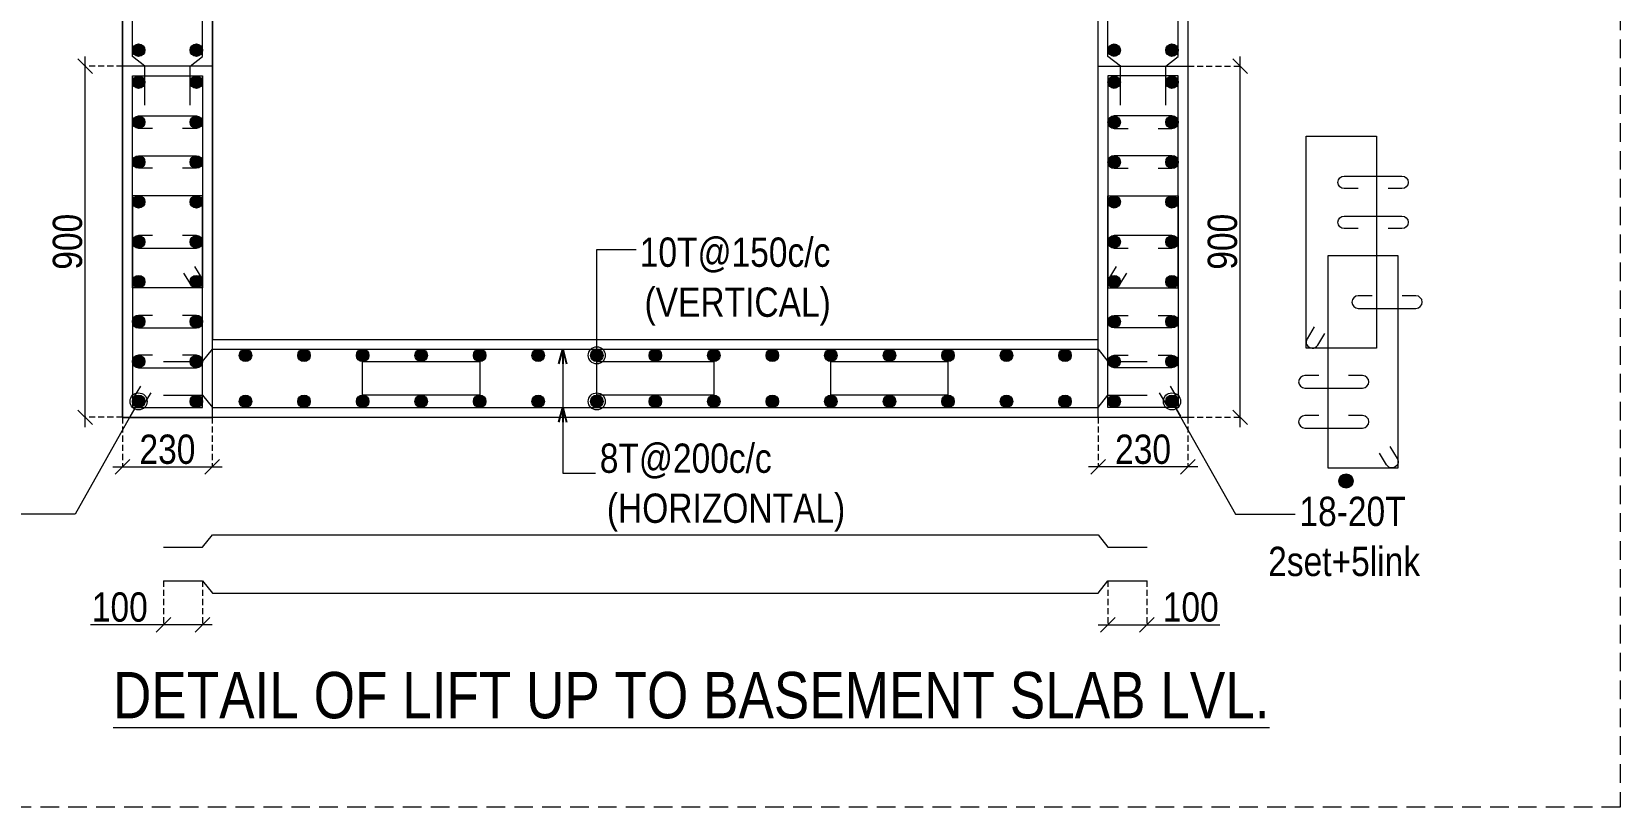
# Model space of a CAD drawing. Header units: millimetres. Extents: x 1112055 to 3390982, y -148532 to 766891.
# Drawn here: x 2264477 to 2280759, y 179494 to 187445 of the extents above; entities that cross this region are included whole.
import ezdxf

# ---------------------------------------------------------------- set-up
doc = ezdxf.new("R2010")
doc.units = ezdxf.units.MM
doc.header["$PDMODE"] = 35
doc.header["$PDSIZE"] = -25
doc.linetypes.add('DASHED2', pattern=[0.375, 0.25, -0.125])
doc.linetypes.add('Hidden', pattern=[9.525, 6.35, -3.175])
for name, color, linetype, lineweight in [('B COL. SIZE DIM', 220, 'Continuous', 25), ('B COLUMN', 1, 'Hidden', 9), ('B P.C.C', 251, 'Continuous', 0), ('B STEEL', 34, 'Continuous', 15), ('B STEEL TEXT', 7, 'Continuous', 15), ('B TITLE BLOCK', 250, 'Continuous', 0)]:
    doc.layers.add(name, color=color, linetype=linetype, lineweight=lineweight)
doc.styles.add('ARIAL', font='arial.ttf')
doc.styles.add('dim inside', font='romans.shx', dxfattribs={"width": 0.8, "height": 125})
doc.styles.add('SWINC', font='swissc.ttf')
doc.dimstyles.new('DIM 1', dxfattribs={"dimscale": 0, "dimtxt": 230, "dimasz": 150, "dimexe": 0.18, "dimexo": 0.0625, "dimgap": 0.5, "dimtad": 1, "dimdec": 0, "dimzin": 0, "dimdsep": 46, "dimtxsty": 'ARIAL', "dimblk": 'OBLIQUE', "dimcen": 6, "dimse1": 1, "dimse2": 1, "dimclrd": 256, "dimclrt": 256, "dimadec": 0, "dimazin": 2, "dimtfac": 0.75, "dimtdec": 0, "dimtix": 1, "dimtofl": 0, "dimtmove": 1, "dimatfit": 3, "dimldrblk": 'OPEN30', "dimfxl": 0.18, "dimfrac": 1, "dimtolj": 1, "dimtzin": 0, "dimlwd": -1, "dimarcsym": 0})
doc.dimstyles.new('dim inside', dxfattribs={"dimtxt": 125, "dimasz": 100, "dimexe": 0, "dimexo": 0, "dimgap": 10, "dimtad": 0, "dimdec": 0, "dimzin": 0, "dimdsep": 46, "dimtxsty": 'dim inside', "dimblk": 'SMALL', "dimcen": 0.09, "dimadec": 0, "dimazin": 0, "dimtfac": 1, "dimtdec": 0, "dimtofl": 0, "dimtmove": 0, "dimatfit": 3, "dimfxl": 1, "dimtolj": 1, "dimtzin": 0, "dimarcsym": 2})

# ---------------------------------------------------------------- blocks, each defined once
blk = doc.blocks.new('_Oblique')
at = {"color": 0, "linetype": 'ByBlock', "lineweight": -2}
blk.add_line((-0.5, -0.5), (0.5, 0.5), dxfattribs=at)
blk = doc.blocks.new('*D193')
at = {"layer": 'B COL. SIZE DIM', "color": 250, "linetype": 'DASHED2', "lineweight": 9, "ltscale": 250, "transparency": 16777216}
for p, q in [((2265408, 183492), (2265408, 182984)), ((2266328, 183492), (2266328, 182984))]:
    blk.add_line(p, q, dxfattribs=at)
at = {"layer": 'B COL. SIZE DIM', "color": 250, "lineweight": 9, "ltscale": 250, "transparency": 16777216}
blk.add_line((2265308, 182984), (2266428, 182984), dxfattribs=at)
at = {"layer": 'Defpoints', "color": 0, "ltscale": 250, "transparency": 16777216}
for p in [(2265408, 183492), (2266328, 183492), (2266328, 182984)]:
    blk.add_point(p, dxfattribs=at)
at = {"layer": 'B COL. SIZE DIM', "color": 250, "lineweight": 9, "ltscale": 250, "transparency": 16777216, "xscale": 150, "yscale": 150, "zscale": 150, "rotation": 180}
blk.add_blockref('_Oblique', (2265408, 182984), dxfattribs=at)
at = {"layer": 'B COL. SIZE DIM', "color": 250, "lineweight": 9, "ltscale": 250, "transparency": 16777216, "xscale": 150, "yscale": 150, "zscale": 150}
blk.add_blockref('_Oblique', (2266328, 182984), dxfattribs=at)
at = {"layer": 'B COL. SIZE DIM', "color": 6, "ltscale": 250, "transparency": 16777216, "insert": (2265868, 183163), "char_height": 300, "attachment_point": 5, "style": 'SWINC'}
blk.add_mtext('\\A1;230', dxfattribs=at)
blk = doc.blocks.new('*D429')
at = {"layer": 'B COL. SIZE DIM', "color": 250, "lineweight": 9, "ltscale": 250, "transparency": 16777216}
blk.add_line((2265024, 183392), (2265024, 187192), dxfattribs=at)
at = {"layer": 'B COL. SIZE DIM', "color": 250, "linetype": 'DASHED2', "lineweight": 9, "ltscale": 250, "transparency": 16777216}
for p, q in [((2265408, 187092), (2265024, 187092)), ((2265408, 183492), (2265024, 183492))]:
    blk.add_line(p, q, dxfattribs=at)
at = {"layer": 'Defpoints', "color": 0, "ltscale": 250, "transparency": 16777216}
for p in [(2265024, 187092), (2265408, 187092), (2265408, 183492)]:
    blk.add_point(p, dxfattribs=at)
at = {"layer": 'B COL. SIZE DIM', "color": 250, "lineweight": 9, "ltscale": 250, "transparency": 16777216, "xscale": 150, "yscale": 150, "zscale": 150}
for p, rotation in [((2265024, 187092), 90), ((2265024, 183492), 270)]:
    blk.add_blockref('_Oblique', p, dxfattribs=dict(at, rotation=rotation))
at = {"layer": 'B COL. SIZE DIM', "color": 6, "ltscale": 250, "transparency": 16777216, "insert": (2264845, 185292), "char_height": 300, "attachment_point": 5, "rotation": 90, "style": 'SWINC'}
blk.add_mtext('\\A1;900', dxfattribs=at)
blk = doc.blocks.new('*D209')
at = {"layer": 'B COL. SIZE DIM', "color": 250, "linetype": 'DASHED2', "lineweight": 9, "ltscale": 250, "transparency": 16777216}
for p, q in [((2275408, 183492), (2275408, 182984)), ((2276328, 183492), (2276328, 182984))]:
    blk.add_line(p, q, dxfattribs=at)
at = {"layer": 'B COL. SIZE DIM', "color": 250, "lineweight": 9, "ltscale": 250, "transparency": 16777216}
blk.add_line((2276428, 182984), (2275308, 182984), dxfattribs=at)
at = {"layer": 'Defpoints', "color": 0, "ltscale": 250, "transparency": 16777216}
for p in [(2275408, 183492), (2276328, 183492), (2275408, 182984)]:
    blk.add_point(p, dxfattribs=at)
at = {"layer": 'B COL. SIZE DIM', "color": 250, "lineweight": 9, "ltscale": 250, "transparency": 16777216, "xscale": 150, "yscale": 150, "zscale": 150, "rotation": 180}
blk.add_blockref('_Oblique', (2275408, 182984), dxfattribs=at)
at = {"layer": 'B COL. SIZE DIM', "color": 250, "lineweight": 9, "ltscale": 250, "transparency": 16777216, "xscale": 150, "yscale": 150, "zscale": 150}
blk.add_blockref('_Oblique', (2276328, 182984), dxfattribs=at)
at = {"layer": 'B COL. SIZE DIM', "color": 6, "ltscale": 250, "transparency": 16777216, "insert": (2275868, 183163), "char_height": 300, "attachment_point": 5, "style": 'SWINC'}
blk.add_mtext('\\A1;230', dxfattribs=at)
blk = doc.blocks.new('*D210')
at = {"layer": 'B COL. SIZE DIM', "color": 250, "linetype": 'DASHED2', "lineweight": 9, "ltscale": 250, "transparency": 16777216}
for p, q in [((2276328, 187092), (2276862, 187092)), ((2276328, 183492), (2276862, 183492))]:
    blk.add_line(p, q, dxfattribs=at)
at = {"layer": 'B COL. SIZE DIM', "color": 250, "lineweight": 9, "ltscale": 250, "transparency": 16777216}
blk.add_line((2276862, 183392), (2276862, 187192), dxfattribs=at)
at = {"layer": 'Defpoints', "color": 0, "ltscale": 250, "transparency": 16777216}
for p in [(2276328, 187092), (2276862, 187092), (2276328, 183492)]:
    blk.add_point(p, dxfattribs=at)
at = {"layer": 'B COL. SIZE DIM', "color": 250, "lineweight": 9, "ltscale": 250, "transparency": 16777216, "xscale": 150, "yscale": 150, "zscale": 150}
for p, rotation in [((2276862, 187092), 90), ((2276862, 183492), 270)]:
    blk.add_blockref('_Oblique', p, dxfattribs=dict(at, rotation=rotation))
at = {"layer": 'B COL. SIZE DIM', "color": 6, "ltscale": 250, "transparency": 16777216, "insert": (2276683, 185292), "char_height": 300, "attachment_point": 5, "rotation": 90, "style": 'SWINC'}
blk.add_mtext('\\A1;900', dxfattribs=at)
blk = doc.blocks.new('_Open30')
at = {"color": 0, "linetype": 'ByBlock', "lineweight": -2}
for p, q in [((-1, 0.27), (0, 0)), ((0, 0), (-1, -0.27)), ((0, 0), (-1, 0))]:
    blk.add_line(p, q, dxfattribs=at)
blk = doc.blocks.new('*D432')
at = {"layer": 'B COL. SIZE DIM', "color": 250, "linetype": 'DASHED2', "lineweight": 9, "ltscale": 250, "transparency": 16777216}
for p, q in [((2265828, 181817), (2265828, 181366)), ((2266228, 181817), (2266228, 181366))]:
    blk.add_line(p, q, dxfattribs=at)
at = {"layer": 'B COL. SIZE DIM', "color": 250, "lineweight": 9, "ltscale": 250, "transparency": 16777216}
for p, q in [((2265828, 181366), (2265081, 181366)), ((2266328, 181366), (2265828, 181366))]:
    blk.add_line(p, q, dxfattribs=at)
at = {"layer": 'Defpoints', "color": 0, "ltscale": 250, "transparency": 16777216}
for p in [(2265828, 181817), (2266228, 181817), (2265828, 181366)]:
    blk.add_point(p, dxfattribs=at)
at = {"layer": 'B COL. SIZE DIM', "color": 250, "lineweight": 9, "ltscale": 250, "transparency": 16777216, "xscale": 150, "yscale": 150, "zscale": 150, "rotation": 180}
blk.add_blockref('_Oblique', (2265828, 181366), dxfattribs=at)
at = {"layer": 'B COL. SIZE DIM', "color": 250, "lineweight": 9, "ltscale": 250, "transparency": 16777216, "xscale": 150, "yscale": 150, "zscale": 150}
blk.add_blockref('_Oblique', (2266228, 181366), dxfattribs=at)
at = {"layer": 'B COL. SIZE DIM', "color": 6, "ltscale": 250, "transparency": 16777216, "insert": (2265380, 181545), "char_height": 300, "attachment_point": 5, "style": 'SWINC'}
blk.add_mtext('\\A1;100', dxfattribs=at)
blk = doc.blocks.new('*D211')
at = {"layer": 'B COL. SIZE DIM', "color": 250, "linetype": 'DASHED2', "lineweight": 9, "ltscale": 250, "transparency": 16777216}
for p, q in [((2275508, 181817), (2275508, 181366)), ((2275908, 181817), (2275908, 181366))]:
    blk.add_line(p, q, dxfattribs=at)
at = {"layer": 'B COL. SIZE DIM', "color": 250, "lineweight": 9, "ltscale": 250, "transparency": 16777216}
for p, q in [((2275408, 181366), (2275908, 181366)), ((2275908, 181366), (2276656, 181366))]:
    blk.add_line(p, q, dxfattribs=at)
at = {"layer": 'Defpoints', "color": 0, "ltscale": 250, "transparency": 16777216}
for p in [(2275508, 181817), (2275908, 181817), (2275908, 181366)]:
    blk.add_point(p, dxfattribs=at)
at = {"layer": 'B COL. SIZE DIM', "color": 250, "lineweight": 9, "ltscale": 250, "transparency": 16777216, "xscale": 150, "yscale": 150, "zscale": 150, "rotation": 180}
blk.add_blockref('_Oblique', (2275508, 181366), dxfattribs=at)
at = {"layer": 'B COL. SIZE DIM', "color": 250, "lineweight": 9, "ltscale": 250, "transparency": 16777216, "xscale": 150, "yscale": 150, "zscale": 150}
blk.add_blockref('_Oblique', (2275908, 181366), dxfattribs=at)
at = {"layer": 'B COL. SIZE DIM', "color": 6, "ltscale": 250, "transparency": 16777216, "insert": (2276357, 181545), "char_height": 300, "attachment_point": 5, "style": 'SWINC'}
blk.add_mtext('\\A1;100', dxfattribs=at)

msp = doc.modelspace()

# ---------------------------------------------------------------- hatches: boundary and pattern name
at = {"layer": 'B STEEL', "lineweight": 9, "ltscale": 0.5}
h = msp.add_hatch(color=34, dxfattribs=at)
edge = h.paths.add_edge_path()
edge.add_arc((2265572.5, 187255.7), 64, 360, 720, ccw=False)
h = msp.add_hatch(color=34, dxfattribs=at)
edge = h.paths.add_edge_path()
edge.add_arc((2266164.4, 187255.7), 64, -180, 180)
h = msp.add_hatch(color=34, dxfattribs=at)
edge = h.paths.add_edge_path()
edge.add_arc((2275572.5, 187255.7), 64, 360, 720, ccw=False)
h = msp.add_hatch(color=34, dxfattribs=at)
edge = h.paths.add_edge_path()
edge.add_arc((2276164.4, 187255.7), 64, -180, 180)
h = msp.add_hatch(color=34, dxfattribs=at)
edge = h.paths.add_edge_path()
edge.add_arc((2265572.5, 186927.6), 64, 360, 720, ccw=False)
h = msp.add_hatch(color=34, dxfattribs=at)
edge = h.paths.add_edge_path()
edge.add_arc((2266164.4, 186927.6), 64, -180, 180)
h = msp.add_hatch(color=34, dxfattribs=at)
edge = h.paths.add_edge_path()
edge.add_arc((2275572.5, 186927.6), 64, 360, 720, ccw=False)
h = msp.add_hatch(color=34, dxfattribs=at)
edge = h.paths.add_edge_path()
edge.add_arc((2276164.4, 186927.6), 64, -180, 180)
at = {"layer": 'B STEEL', "lineweight": 30}
h = msp.add_hatch(color=34, dxfattribs=at)
edge = h.paths.add_edge_path()
edge.add_arc((2265572.5, 186518.6), 64, 0, 360)
h = msp.add_hatch(color=34, dxfattribs=at)
edge = h.paths.add_edge_path()
edge.add_arc((2266164.4, 186518.6), 64, 0, 360)
h = msp.add_hatch(color=34, dxfattribs=at)
edge = h.paths.add_edge_path()
edge.add_arc((2275572.5, 186518.6), 64, 0, 360)
h = msp.add_hatch(color=34, dxfattribs=at)
edge = h.paths.add_edge_path()
edge.add_arc((2276164.4, 186518.6), 64, 0, 360)
h = msp.add_hatch(color=34, dxfattribs=at)
edge = h.paths.add_edge_path()
edge.add_arc((2265572.5, 186109.6), 64, 0, 360)
h = msp.add_hatch(color=34, dxfattribs=at)
edge = h.paths.add_edge_path()
edge.add_arc((2266164.4, 186109.6), 64, 0, 360)
h = msp.add_hatch(color=34, dxfattribs=at)
edge = h.paths.add_edge_path()
edge.add_arc((2275572.5, 186109.6), 64, 0, 360)
h = msp.add_hatch(color=34, dxfattribs=at)
edge = h.paths.add_edge_path()
edge.add_arc((2276164.4, 186109.6), 64, 0, 360)
h = msp.add_hatch(color=34, dxfattribs=at)
edge = h.paths.add_edge_path()
edge.add_arc((2265572.5, 185700.6), 64, 0, 360)
h = msp.add_hatch(color=34, dxfattribs=at)
edge = h.paths.add_edge_path()
edge.add_arc((2266164.4, 185700.6), 64, 0, 360)
h = msp.add_hatch(color=34, dxfattribs=at)
edge = h.paths.add_edge_path()
edge.add_arc((2275572.5, 185700.6), 64, 0, 360)
h = msp.add_hatch(color=34, dxfattribs=at)
edge = h.paths.add_edge_path()
edge.add_arc((2276164.4, 185700.6), 64, 0, 360)
h = msp.add_hatch(color=34, dxfattribs=at)
edge = h.paths.add_edge_path()
edge.add_arc((2265572.5, 185291.6), 64, 0, 360)
h = msp.add_hatch(color=34, dxfattribs=at)
edge = h.paths.add_edge_path()
edge.add_arc((2266164.4, 185291.6), 64, 0, 360)
h = msp.add_hatch(color=34, dxfattribs=at)
edge = h.paths.add_edge_path()
edge.add_arc((2275572.5, 185291.6), 64, 0, 360)
h = msp.add_hatch(color=34, dxfattribs=at)
edge = h.paths.add_edge_path()
edge.add_arc((2276164.4, 185291.6), 64, 0, 360)
h = msp.add_hatch(color=34, dxfattribs=at)
edge = h.paths.add_edge_path()
edge.add_arc((2265572.5, 184882.6), 64, 0, 360)
h = msp.add_hatch(color=34, dxfattribs=at)
edge = h.paths.add_edge_path()
edge.add_arc((2266164.4, 184882.6), 64, 0, 360)
h = msp.add_hatch(color=34, dxfattribs=at)
edge = h.paths.add_edge_path()
edge.add_arc((2275572.5, 184882.6), 64, 0, 360)
h = msp.add_hatch(color=34, dxfattribs=at)
edge = h.paths.add_edge_path()
edge.add_arc((2276164.4, 184882.6), 64, 0, 360)
h = msp.add_hatch(color=34, dxfattribs=at)
edge = h.paths.add_edge_path()
edge.add_arc((2265572.5, 184473.6), 64, 0, 360)
h = msp.add_hatch(color=34, dxfattribs=at)
edge = h.paths.add_edge_path()
edge.add_arc((2266164.4, 184473.6), 64, 0, 360)
h = msp.add_hatch(color=34, dxfattribs=at)
edge = h.paths.add_edge_path()
edge.add_arc((2275572.5, 184473.6), 64, 0, 360)
h = msp.add_hatch(color=34, dxfattribs=at)
edge = h.paths.add_edge_path()
edge.add_arc((2276164.4, 184473.6), 64, 0, 360)
at = {"layer": 'B STEEL', "lineweight": 9, "ltscale": 0.5}
h = msp.add_hatch(color=34, dxfattribs=at)
edge = h.paths.add_edge_path()
edge.add_arc((2266668.5, 184127.6), 64, 180, 540, ccw=False)
h = msp.add_hatch(color=34, dxfattribs=at)
edge = h.paths.add_edge_path()
edge.add_arc((2267268.5, 184127.6), 64, 180, 540, ccw=False)
h = msp.add_hatch(color=34, dxfattribs=at)
edge = h.paths.add_edge_path()
edge.add_arc((2267868.5, 184127.6), 64, 180, 540, ccw=False)
h = msp.add_hatch(color=34, dxfattribs=at)
edge = h.paths.add_edge_path()
edge.add_arc((2268468.5, 184127.6), 64, 180, 540, ccw=False)
h = msp.add_hatch(color=34, dxfattribs=at)
edge = h.paths.add_edge_path()
edge.add_arc((2269068.5, 184127.6), 64, 180, 540, ccw=False)
h = msp.add_hatch(color=34, dxfattribs=at)
edge = h.paths.add_edge_path()
edge.add_arc((2269668.5, 184127.6), 64, 180, 540, ccw=False)
h = msp.add_hatch(color=34, dxfattribs=at)
edge = h.paths.add_edge_path()
edge.add_arc((2270268.5, 184127.6), 64, 0, 360)
h = msp.add_hatch(color=34, dxfattribs=at)
edge = h.paths.add_edge_path()
edge.add_arc((2270868.5, 184127.6), 64, 0, 360)
h = msp.add_hatch(color=34, dxfattribs=at)
edge = h.paths.add_edge_path()
edge.add_arc((2271468.5, 184127.6), 64, 180, 540, ccw=False)
h = msp.add_hatch(color=34, dxfattribs=at)
edge = h.paths.add_edge_path()
edge.add_arc((2272068.5, 184127.6), 64, 0, 360)
h = msp.add_hatch(color=34, dxfattribs=at)
edge = h.paths.add_edge_path()
edge.add_arc((2272668.5, 184127.6), 64, 0, 360)
h = msp.add_hatch(color=34, dxfattribs=at)
edge = h.paths.add_edge_path()
edge.add_arc((2273268.5, 184127.6), 64, 0, 360)
h = msp.add_hatch(color=34, dxfattribs=at)
edge = h.paths.add_edge_path()
edge.add_arc((2273868.5, 184127.6), 64, 0, 360)
h = msp.add_hatch(color=34, dxfattribs=at)
edge = h.paths.add_edge_path()
edge.add_arc((2274468.5, 184127.6), 64, 0, 360)
h = msp.add_hatch(color=34, dxfattribs=at)
edge = h.paths.add_edge_path()
edge.add_arc((2275068.5, 184127.6), 64, 0, 360)
at = {"layer": 'B STEEL', "lineweight": 30}
h = msp.add_hatch(color=34, dxfattribs=at)
edge = h.paths.add_edge_path()
edge.add_arc((2265572.5, 184064.6), 64, 0, 360)
h = msp.add_hatch(color=34, dxfattribs=at)
edge = h.paths.add_edge_path()
edge.add_arc((2266164.4, 184064.6), 64, 0, 360)
h = msp.add_hatch(color=34, dxfattribs=at)
edge = h.paths.add_edge_path()
edge.add_arc((2275572.5, 184064.6), 64, 0, 360)
h = msp.add_hatch(color=34, dxfattribs=at)
edge = h.paths.add_edge_path()
edge.add_arc((2276164.4, 184064.6), 64, 0, 360)
at = {"layer": 'B STEEL', "lineweight": 9, "ltscale": 0.5}
h = msp.add_hatch(color=34, dxfattribs=at)
edge = h.paths.add_edge_path()
edge.add_arc((2265572.5, 183655.7), 64, -360, 0)
h = msp.add_hatch(color=34, dxfattribs=at)
edge = h.paths.add_edge_path()
edge.add_arc((2266164.4, 183655.7), 64, 180, 540, ccw=False)
h = msp.add_hatch(color=34, dxfattribs=at)
edge = h.paths.add_edge_path()
edge.add_arc((2266668.5, 183655.7), 64, 180, 540, ccw=False)
h = msp.add_hatch(color=34, dxfattribs=at)
edge = h.paths.add_edge_path()
edge.add_arc((2267268.5, 183655.7), 64, 180, 540, ccw=False)
h = msp.add_hatch(color=34, dxfattribs=at)
edge = h.paths.add_edge_path()
edge.add_arc((2267868.5, 183655.7), 64, 180, 540, ccw=False)
h = msp.add_hatch(color=34, dxfattribs=at)
edge = h.paths.add_edge_path()
edge.add_arc((2268468.5, 183655.7), 64, 180, 540, ccw=False)
h = msp.add_hatch(color=34, dxfattribs=at)
edge = h.paths.add_edge_path()
edge.add_arc((2269068.5, 183655.7), 64, 180, 540, ccw=False)
h = msp.add_hatch(color=34, dxfattribs=at)
edge = h.paths.add_edge_path()
edge.add_arc((2269668.5, 183655.7), 64, 180, 540, ccw=False)
h = msp.add_hatch(color=34, dxfattribs=at)
edge = h.paths.add_edge_path()
edge.add_arc((2270268.5, 183655.7), 64, 0, 360)
h = msp.add_hatch(color=34, dxfattribs=at)
edge = h.paths.add_edge_path()
edge.add_arc((2270868.5, 183655.7), 64, 0, 360)
h = msp.add_hatch(color=34, dxfattribs=at)
edge = h.paths.add_edge_path()
edge.add_arc((2271468.5, 183655.7), 64, 180, 540, ccw=False)
h = msp.add_hatch(color=34, dxfattribs=at)
edge = h.paths.add_edge_path()
edge.add_arc((2272068.5, 183655.7), 64, 0, 360)
h = msp.add_hatch(color=34, dxfattribs=at)
edge = h.paths.add_edge_path()
edge.add_arc((2272668.5, 183655.7), 64, 0, 360)
h = msp.add_hatch(color=34, dxfattribs=at)
edge = h.paths.add_edge_path()
edge.add_arc((2273268.5, 183655.7), 64, 0, 360)
h = msp.add_hatch(color=34, dxfattribs=at)
edge = h.paths.add_edge_path()
edge.add_arc((2273868.5, 183655.7), 64, 0, 360)
h = msp.add_hatch(color=34, dxfattribs=at)
edge = h.paths.add_edge_path()
edge.add_arc((2274468.5, 183655.7), 64, 0, 360)
h = msp.add_hatch(color=34, dxfattribs=at)
edge = h.paths.add_edge_path()
edge.add_arc((2275068.5, 183655.7), 64, 0, 360)
h = msp.add_hatch(color=34, dxfattribs=at)
edge = h.paths.add_edge_path()
edge.add_arc((2275572.5, 183655.7), 64, 0, 360)
h = msp.add_hatch(color=34, dxfattribs=at)
edge = h.paths.add_edge_path()
edge.add_arc((2276164.4, 183655.7), 64, 540, 900, ccw=False)
at = {"layer": 'B STEEL', "lineweight": 13}
h = msp.add_hatch(color=256, dxfattribs=at)
h.dxf.hatch_style = 1
edge = h.paths.add_edge_path()
edge.add_arc((2277948.2, 182840), 73.3, 0, 360)

# ---------------------------------------------------------------- linework, layer by layer
at = {"layer": 'B COLUMN', "color": 1, "linetype": 'ByBlock', "lineweight": 20}
for points in [[(2275408.5, 192409.6), (2276328.5, 192409.6), (2276328.5, 183491.6), (2265408.5, 183491.6), (2265408.5, 194809.6), (2266328.5, 194809.6), (2266328.5, 184291.6), (2275408.5, 184291.6)], [(2266328.5, 194809.6), (2265408.5, 194809.6), (2265408.5, 183491.6), (2266328.5, 183491.6)], [(2266328.5, 187091.6), (2265408.5, 187091.6), (2265408.5, 183491.6), (2266328.5, 183491.6)], [(2275408.5, 187091.6), (2276328.5, 187091.6), (2276328.5, 183491.6), (2275408.5, 183491.6)]]:
    msp.add_lwpolyline(points, close=True, dxfattribs=at)
at = {"layer": 'B P.C.C', "color": 250, "linetype": 'Hidden', "lineweight": 0, "ltscale": 30}
msp.add_lwpolyline([(2261487.1, 197652.5), (2280758.9, 197652.5), (2280758.9, 179494.3), (2261487.1, 179494.3)], close=True, dxfattribs=at)
at = {"layer": 'B STEEL', "lineweight": 13}
for points in [[(2275636.5, 186691.6), (2275636.5, 187091.6), (2275508.5, 187191.6), (2275508.5, 192309.6), (2275636.5, 192409.6), (2275636.5, 192809.6)], [(2276100.4, 186691.6), (2276100.4, 187091.6), (2276228.5, 187191.6), (2276228.5, 192309.6), (2276100.4, 192409.6), (2276100.4, 192809.6)], [(2265636.5, 186691.6), (2265636.5, 187091.6), (2265508.5, 187191.6), (2265508.5, 191109.6), (2265636.5, 191209.6), (2265636.5, 191609.6)], [(2266100.4, 186691.6), (2266100.4, 187091.6), (2266228.5, 187191.6), (2266228.5, 191109.6), (2266100.4, 191209.6), (2266100.4, 191609.6)], [(2265828.5, 184063.6), (2266228.5, 184063.6), (2266328.5, 184191.6), (2275408.5, 184191.6), (2275508.5, 184063.6), (2275908.5, 184063.6)], [(2265828.5, 183719.7), (2266228.5, 183719.7), (2266328.5, 183591.6), (2275408.5, 183591.6), (2275508.5, 183719.7), (2275908.5, 183719.7)], [(2265828.5, 182160.8), (2266228.5, 182160.8), (2266328.5, 182288.8), (2275408.5, 182288.8), (2275508.5, 182160.8), (2275908.5, 182160.8)], [(2265828.5, 181816.9), (2266228.5, 181816.9), (2266328.5, 181688.8), (2275408.5, 181688.8), (2275508.5, 181816.9), (2275908.5, 181816.9)]]:
    msp.add_lwpolyline(points, dxfattribs=at)
for points in [[(2266228.5, 184818.6), (2265508.5, 184818.6), (2265508.5, 186991.6), (2266228.5, 186991.6)], [(2275508.5, 184818.6), (2276228.5, 184818.6), (2276228.5, 186991.6), (2275508.5, 186991.6)], [(2278259.2, 184200.5), (2277539.2, 184200.5), (2277539.2, 186373.6), (2278259.2, 186373.6)], [(2266228.5, 185764.6), (2265508.5, 185764.6), (2265508.5, 183591.6), (2266228.5, 183591.6)], [(2275508.5, 185764.6), (2276228.5, 185764.6), (2276228.5, 183591.6), (2275508.5, 183591.6)], [(2278483.2, 185146.6), (2277763.2, 185146.6), (2277763.2, 182973.6), (2278483.2, 182973.6)]]:
    msp.add_lwpolyline(points, close=True, dxfattribs=at)
at = {"layer": 'B STEEL', "color": 34, "lineweight": 9, "ltscale": 0.5}
for points in [[(2265715.1, 186454.6), (2265572.5, 186454.6, -1), (2265572.5, 186582.6), (2266164.4, 186582.6, -1), (2266164.4, 186454.6), (2266021.8, 186454.6)], [(2276021.8, 186454.6), (2276164.4, 186454.6, 1), (2276164.4, 186582.6), (2275572.5, 186582.6, 1), (2275572.5, 186454.6), (2275715.1, 186454.6)], [(2265715.1, 186045.6), (2265572.5, 186045.6, -1), (2265572.5, 186173.6), (2266164.4, 186173.6, -1), (2266164.4, 186045.6), (2266021.8, 186045.6)], [(2276021.8, 186045.6), (2276164.4, 186045.6, 1), (2276164.4, 186173.6), (2275572.5, 186173.6, 1), (2275572.5, 186045.6), (2275715.1, 186045.6)], [(2278071.9, 185836.5), (2277929.2, 185836.5, -1), (2277929.2, 185964.6), (2278521.2, 185964.6, -1), (2278521.2, 185836.5), (2278378.6, 185836.5)], [(2278071.9, 185427.5), (2277929.2, 185427.5, -1), (2277929.2, 185555.6), (2278521.2, 185555.6, -1), (2278521.2, 185427.5), (2278378.6, 185427.5)], [(2265715.1, 185355.7), (2265572.5, 185355.7, 1), (2265572.5, 185227.6), (2266164.4, 185227.6, 1), (2266164.4, 185355.7), (2266021.8, 185355.7)], [(2276021.8, 185227.6), (2276164.4, 185227.6, 1), (2276164.4, 185355.7), (2275572.5, 185355.7, 1), (2275572.5, 185227.6), (2275715.1, 185227.6)], [(2266144.2, 185037.7), (2266219, 184916.2, -1), (2266109.9, 184849.1), (2266035.2, 184970.6)], [(2275592.7, 185037.7), (2275518, 184916.2, 1), (2275627, 184849.1), (2275701.8, 184970.6)], [(2278215.4, 184737.6), (2278072.7, 184737.6, 1), (2278072.7, 184609.5), (2278664.7, 184609.5, 1), (2278664.7, 184737.6), (2278522.1, 184737.6)], [(2265715.1, 184537.7), (2265572.5, 184537.7, 1), (2265572.5, 184409.6), (2266164.4, 184409.6, 1), (2266164.4, 184537.7), (2266021.8, 184537.7)], [(2276021.8, 184537.7), (2276164.4, 184537.7, -1), (2276164.4, 184409.6), (2275572.5, 184409.6, -1), (2275572.5, 184537.7), (2275715.1, 184537.7)], [(2277623.4, 184419.6), (2277548.7, 184298.1, 1), (2277657.7, 184231), (2277732.5, 184352.5)], [(2265715.1, 184128.7), (2265572.5, 184128.7, 1), (2265572.5, 184000.6), (2266164.4, 184000.6, 1), (2266164.4, 184128.7), (2266021.8, 184128.7)], [(2276021.8, 184128.7), (2276164.4, 184128.7, -1), (2276164.4, 184000.6), (2275572.5, 184000.6, -1), (2275572.5, 184128.7), (2275715.1, 184128.7)], [(2277668.6, 183919.6), (2277526, 183919.6, 1), (2277526, 183791.5), (2278118, 183791.5, 1), (2278118, 183919.6), (2277975.3, 183919.6)], [(2265592.7, 183810.7), (2265518, 183689.2, 1), (2265627, 183622.1), (2265701.8, 183743.6)], [(2276144.2, 183810.7), (2276219, 183689.2, -1), (2276109.9, 183622.1), (2276035.2, 183743.6)], [(2277668.6, 183510.6), (2277526, 183510.6, 1), (2277526, 183382.5), (2278118, 183382.5, 1), (2278118, 183510.6), (2277975.3, 183510.6)], [(2278398.9, 183192.6), (2278473.7, 183071.1, -1), (2278364.6, 183004), (2278289.8, 183125.5)]]:
    msp.add_lwpolyline(points, format="xyb", dxfattribs=at)
at = {"layer": 'B STEEL', "color": 3, "lineweight": 13}
for points in [[(2269068.5, 184063.6), (2269068.5, 183719.7), (2267868.5, 183719.7), (2267868.5, 184063.6)], [(2271468.5, 184063.6), (2271468.5, 183719.7), (2270268.5, 183719.7), (2270268.5, 184063.6)], [(2273868.5, 184063.6), (2273868.5, 183719.7), (2272668.5, 183719.7), (2272668.5, 184063.6)]]:
    msp.add_lwpolyline(points, close=True, dxfattribs=at)
at = {"layer": 'B STEEL', "color": 34, "lineweight": 9, "ltscale": 0.5}
for centre in [(2265572.5, 187255.7), (2266164.4, 187255.7), (2275572.5, 187255.7), (2276164.4, 187255.7), (2265572.5, 186927.6), (2266164.4, 186927.6), (2275572.5, 186927.6), (2276164.4, 186927.6), (2265572.5, 186518.6), (2266164.4, 186518.6), (2275572.5, 186518.6), (2276164.4, 186518.6), (2265572.5, 186109.6), (2266164.4, 186109.6), (2275572.5, 186109.6), (2276164.4, 186109.6), (2265572.5, 185700.6), (2266164.4, 185700.6), (2275572.5, 185700.6), (2276164.4, 185700.6), (2265572.5, 185291.6), (2266164.4, 185291.6), (2275572.5, 185291.6), (2276164.4, 185291.6), (2265572.5, 184882.6), (2266164.4, 184882.6), (2275572.5, 184882.6), (2276164.4, 184882.6), (2265572.5, 184473.6), (2266164.4, 184473.6), (2275572.5, 184473.6), (2276164.4, 184473.6), (2266668.5, 184127.6), (2267268.5, 184127.6), (2267868.5, 184127.6), (2268468.5, 184127.6), (2269068.5, 184127.6), (2269668.5, 184127.6), (2270268.5, 184127.6), (2270868.5, 184127.6), (2271468.5, 184127.6), (2272068.5, 184127.6), (2272668.5, 184127.6), (2273268.5, 184127.6), (2273868.5, 184127.6), (2274468.5, 184127.6), (2275068.5, 184127.6), (2265572.5, 184064.6), (2266164.4, 184064.6), (2275572.5, 184064.6), (2276164.4, 184064.6), (2265572.5, 183655.7), (2266164.4, 183655.7), (2266668.5, 183655.7), (2267268.5, 183655.7), (2267868.5, 183655.7), (2268468.5, 183655.7), (2269068.5, 183655.7), (2269668.5, 183655.7), (2270268.5, 183655.7), (2270868.5, 183655.7), (2271468.5, 183655.7), (2272068.5, 183655.7), (2272668.5, 183655.7), (2273268.5, 183655.7), (2273868.5, 183655.7), (2274468.5, 183655.7), (2275068.5, 183655.7), (2275572.5, 183655.7), (2276164.4, 183655.7)]:
    msp.add_circle(centre, 64, dxfattribs=at)
at = {"layer": 'B STEEL', "lineweight": 13}
msp.add_circle((2277948.2, 182840), 73.3, dxfattribs=at)

# ---------------------------------------------------------------- texts
at = {"layer": 'B STEEL TEXT', "lineweight": 5, "style": 'SWINC'}
for s, p in [('10T@150c/c', (2270709.3, 185035.4)), ('(VERTICAL)', (2270758.3, 184522.6)), ('8T@200c/c', (2270299.4, 182923.1)), ('(HORIZONTAL)', (2270372, 182410.3)), ('18-20T', (2277470.8, 182377.7)), ('2set+5link', (2277150.4, 181864.9))]:
    msp.add_text(s, height=300, dxfattribs=at).set_placement(p)
at = {"layer": 'B TITLE BLOCK', "color": 0, "style": 'SWINC'}
msp.add_text('%%UDETAIL OF LIFT UP TO BASEMENT SLAB LVL.', height=475.05, dxfattribs=at).set_placement((2265310.4, 180406.2))

# ---------------------------------------------------------------- dimensions: what is measured, and where the dimension line sits
at = {"layer": 'B COL. SIZE DIM', "color": 250, "ltscale": 250}
for base, p1, p2, angle, picture, middle in [((2265023.7, 187091.6), (2265408.5, 183491.6), (2265408.5, 187091.6), 270, '*D429', (2264844.7, 185291.6)), ((2276861.8, 187091.6), (2276328.5, 183491.6), (2276328.5, 187091.6), 270, '*D210', (2276682.8, 185291.6)), ((2275408.5, 182984.3), (2276328.5, 183491.6), (2275408.5, 183491.6), 180, '*D209', (2275868.5, 183163.5)), ((2275908.5, 181366.5), (2275508.5, 181816.9), (2275908.5, 181816.9), 180, '*D211', (2276357.4, 181545.4))]:
    dim = msp.add_linear_dim(base=base, p1=p1, p2=p2, angle=angle, dimstyle='dim inside', override={"dimtxt": 300, "dimasz": 150, "dimgap": 25, "dimtad": 3, "dimlfac": 0.25, "dimtxsty": 'SWINC', "dimblk1": 'Oblique', "dimblk2": 'Oblique', "dimsah": 1, "dimdle": 100, "dimclrd": 250, "dimclre": 250, "dimclrt": 6, "dimfxl": 1000, "dimlwd": 9, "dimlwe": 9}, dxfattribs=at)
    dim.commit()
    dim.dimension.update_dxf_attribs({"geometry": picture, "text_midpoint": middle})
for base, p1, p2, picture, middle in [((2266328.5, 182984.3), (2265408.5, 183491.6), (2266328.5, 183491.6), '*D193', (2265868.5, 183163.5)), ((2265828.5, 181366.5), (2266228.5, 181816.9), (2265828.5, 181816.9), '*D432', (2265379.6, 181545.4))]:
    dim = msp.add_linear_dim(base=base, p1=p1, p2=p2, dimstyle='dim inside', override={"dimtxt": 300, "dimasz": 150, "dimgap": 25, "dimtad": 3, "dimlfac": 0.25, "dimtxsty": 'SWINC', "dimblk1": 'Oblique', "dimblk2": 'Oblique', "dimsah": 1, "dimdle": 100, "dimclrd": 250, "dimclre": 250, "dimclrt": 6, "dimfxl": 1000, "dimlwd": 9, "dimlwe": 9}, dxfattribs=at)
    dim.commit()
    dim.dimension.update_dxf_attribs({"geometry": picture, "text_midpoint": middle})

# ---------------------------------------------------------------- leaders
at = {"layer": 'B STEEL TEXT', "lineweight": 9}
for points in [[(2270268.5, 183655.7), (2270268.5, 185214), (2270672.4, 185214)], [(2270268.5, 184127.6), (2270268.5, 185214), (2270672.4, 185214)], [(2265572.5, 183655.7), (2264921.8, 182499.5), (2264308.7, 182499.5)], [(2276164.4, 183655.7), (2276815.1, 182499.5), (2277428.2, 182499.5)]]:
    msp.add_leader(points, dimstyle='DIM 1', override={"dimscale": 1, "dimasz": 175, "dimtad": 0, "dimtxsty": 'SWINC', "dimldrblk": 'DotBlank', "dimfxlon": 1, "dimarcsym": 2}, dxfattribs=at)
at = {"layer": 'B STEEL TEXT', "lineweight": 5}
for points in [[(2269919.4, 184191.6), (2269919.4, 182919.2), (2270255.2, 182919.2)], [(2269919.4, 183591.6), (2269919.4, 182919.2), (2270255.2, 182919.2)]]:
    msp.add_leader(points, dimstyle='DIM 1', override={"dimscale": 1, "dimtad": 0, "dimtxsty": 'SWINC', "dimfxlon": 1, "dimlwd": 5, "dimarcsym": 2}, dxfattribs=at)

doc.saveas('drawing.dxf')
